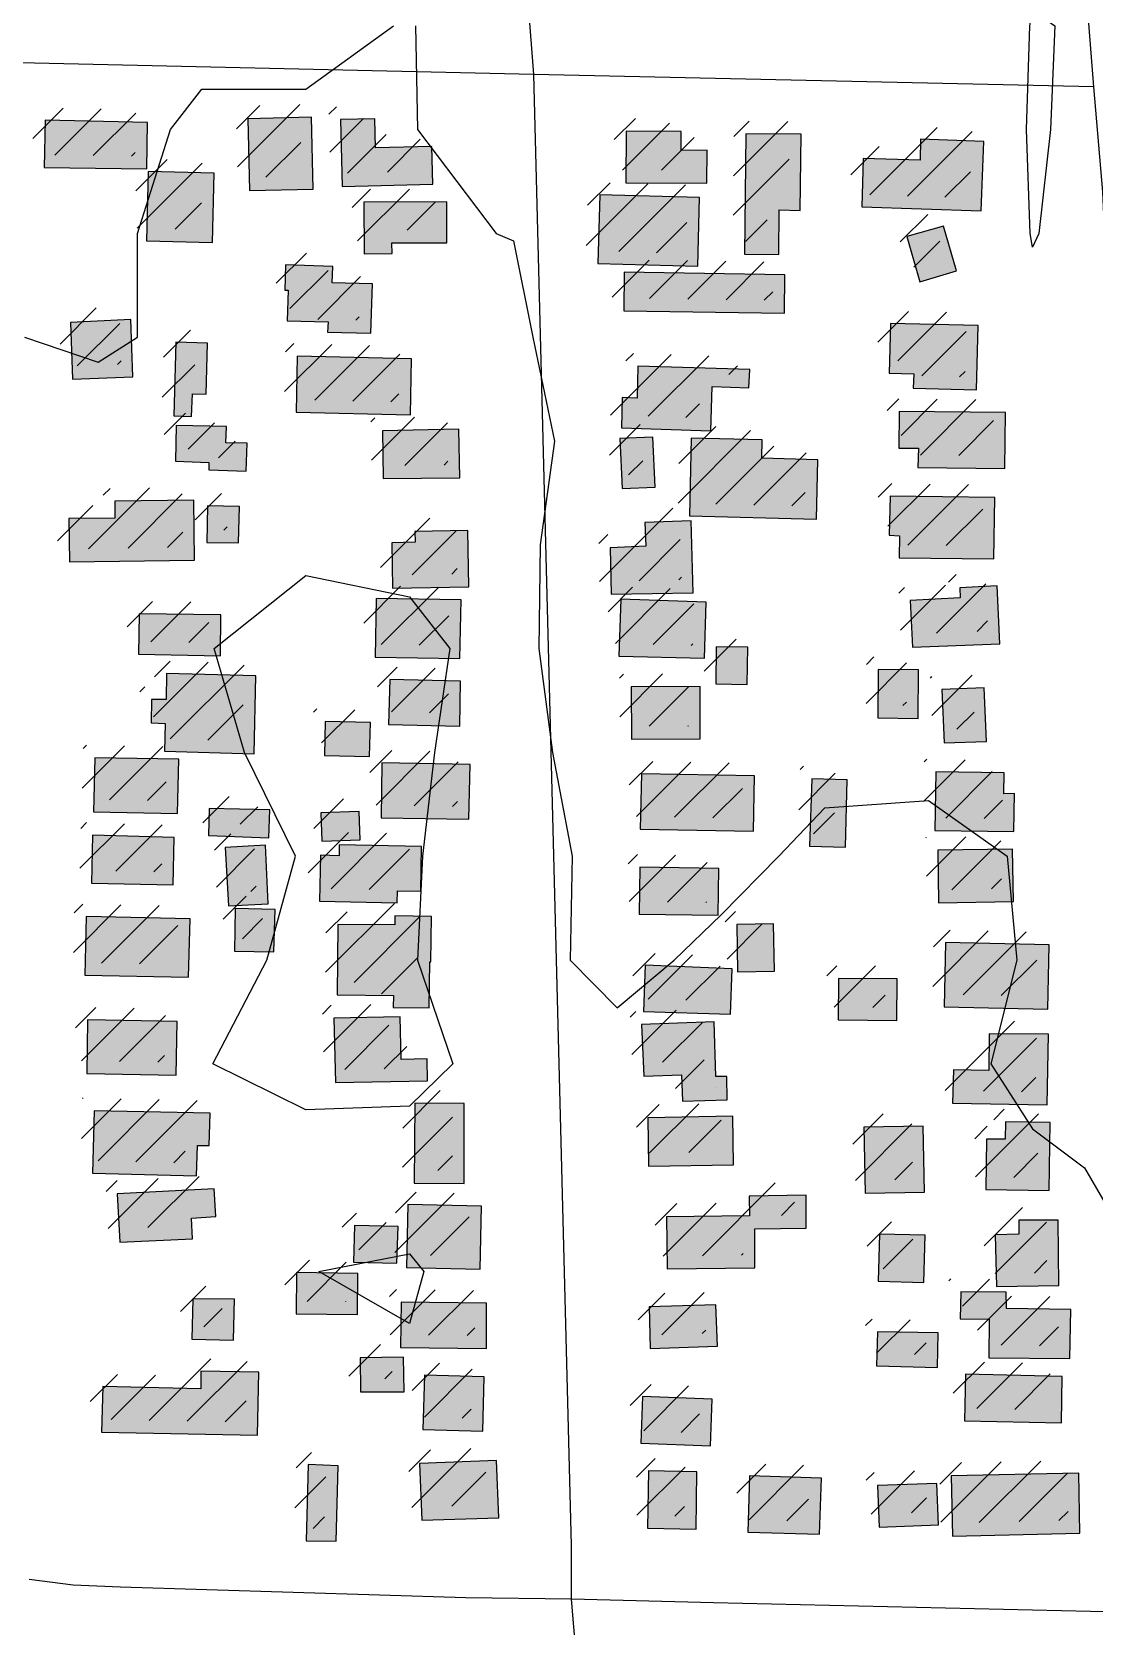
# Model space of a CAD drawing. Extents: x 6576311 to 6728256, y 2029764 to 2237541.
# Drawn here: x 6668423 to 6669037, y 2176380 to 2177302 of the extents above; entities that cross this region are included whole.
import ezdxf

# ---------------------------------------------------------------- set-up
doc = ezdxf.new("R2010")
doc.units = 21
for name, color, linetype in [('BUILDINGS', 9, 'Continuous'), ('CL_LOCAL', 4, 'Continuous'), ('CONTOUR_INDEX', 150, 'Continuous')]:
    doc.layers.add(name, color=color, linetype=linetype)

msp = doc.modelspace()

# ---------------------------------------------------------------- hatches: boundary and pattern name
at = {"layer": 'BUILDINGS_HATCH'}
for points in [[(6668430.07, 2177223.38), (6668489.35, 2177222.53), (6668489.8, 2177249.48), (6668430.52, 2177250.7)], [(6668547.65, 2177251.55), (6668548.68, 2177210.03), (6668585.54, 2177210.91), (6668584.52, 2177252.43)], [(6668602.27, 2177212.44), (6668654.74, 2177213.75), (6668654.08, 2177235.6), (6668621.47, 2177234.73), (6668621.11, 2177251.49), (6668601.26, 2177251.04)], [(6668813, 2177214.41), (6668813.2, 2177233.34), (6668798.17, 2177233.28), (6668798.12, 2177244.21), (6668766.36, 2177244.44), (6668766.2, 2177214.58)], [(6668834.72, 2177173.34), (6668854.58, 2177173.06), (6668854.75, 2177198.92), (6668866.95, 2177198.6), (6668867.62, 2177242.68), (6668835.57, 2177242.91)], [(6668971.61, 2177198.31), (6668973.14, 2177238.38), (6668936.55, 2177239.69), (6668936.32, 2177227.67), (6668903.41, 2177228.62), (6668902.68, 2177200.57)], [(6668527.25, 2177180.08), (6668528.21, 2177220.14), (6668490.2, 2177221.08), (6668489.24, 2177181.01)], [(6668614.79, 2177203.38), (6668614.91, 2177173.52), (6668631.08, 2177173.59), (6668631.05, 2177179.78), (6668662.82, 2177179.91), (6668662.72, 2177203.58)], [(6668808.78, 2177206.01), (6668751.19, 2177207.59), (6668749.94, 2177167.89), (6668807.81, 2177166.31)], [(6668936.04, 2177157.37), (6668957.29, 2177163.65), (6668949.81, 2177189.48), (6668928.56, 2177183.56)], [(6668619.81, 2177156.06), (6668596.55, 2177156.69), (6668596.79, 2177166.16), (6668569.56, 2177167.14), (6668569.05, 2177152.57), (6668571.04, 2177152.58), (6668570.54, 2177134.73), (6668594.09, 2177134.1), (6668593.83, 2177128.27), (6668618.79, 2177127.65)], [(6668858.03, 2177161.42), (6668765.28, 2177162.85), (6668765.09, 2177140.64), (6668857.84, 2177139.2)], [(6668445.19, 2177133.85), (6668446.46, 2177101.07), (6668481.34, 2177102.31), (6668480.07, 2177135.45)], [(6668918.39, 2177104.49), (6668932.58, 2177104.18), (6668932.33, 2177095.81), (6668968.92, 2177094.87), (6668969.9, 2177132.02), (6668919.13, 2177133.27)], [(6668523.64, 2177092.29), (6668524.37, 2177121.79), (6668506.21, 2177122.45), (6668504.97, 2177079.83), (6668515.18, 2177079.51), (6668515.7, 2177092.62)], [(6668641.68, 2177080.4), (6668642.39, 2177112.81), (6668576.3, 2177114.36), (6668575.59, 2177081.94)], [(6668763.67, 2177072.89), (6668815.29, 2177071.28), (6668816.04, 2177096.78), (6668837.31, 2177096.14), (6668837.84, 2177106.7), (6668773.16, 2177108.62), (6668772.67, 2177090.04), (6668764.16, 2177090.37)], [(6668525.24, 2177048.59), (6668546.8, 2177047.95), (6668547.3, 2177063.98), (6668535.1, 2177064.29), (6668535.34, 2177073.76), (6668506.41, 2177074.37), (6668505.93, 2177053.61), (6668525.22, 2177052.96)], [(6668924.16, 2177082.3), (6668923.96, 2177061.17), (6668935.31, 2177061.22), (6668935.07, 2177049.93), (6668985.28, 2177049.41), (6668985.71, 2177081.83)], [(6668669.79, 2177072.13), (6668625.55, 2177071.22), (6668625.95, 2177043.55), (6668670.19, 2177044.09)], [(6668781.84, 2177067.5), (6668762.84, 2177066.69), (6668764.1, 2177037.93), (6668783.1, 2177038.73)], [(6668803.02, 2177022.06), (6668876.49, 2177020.18), (6668877.19, 2177054.42), (6668844.86, 2177055.38), (6668845.1, 2177065.94), (6668803.97, 2177066.87)], [(6668516.95, 2176996.47), (6668516.52, 2177031.07), (6668470.86, 2177030.52), (6668470.9, 2177020.69), (6668444.24, 2177020.58), (6668444.62, 2176995.45)], [(6668978.97, 2176997.3), (6668979.39, 2177032.63), (6668918.97, 2177033.47), (6668918.5, 2177010.89), (6668924.46, 2177010.55), (6668924.23, 2176997.8)], [(6668542.43, 2177006.41), (6668542.91, 2177027.54), (6668524.47, 2177027.83), (6668523.99, 2177006.7)], [(6668803.88, 2177019.15), (6668777.22, 2177018.31), (6668777.85, 2177004.48), (6668757.15, 2177003.66), (6668757.83, 2176976.71), (6668805.19, 2176977.64)], [(6668675.56, 2176981.11), (6668674.85, 2177013.52), (6668644.23, 2177013.03), (6668644.53, 2177006.84), (6668630.92, 2177006.42), (6668631.31, 2176980.2)], [(6668671.05, 2176973.44), (6668621.98, 2176974.33), (6668621.27, 2176940.46), (6668670.34, 2176939.57)], [(6668762.23, 2176941.04), (6668811.59, 2176939.79), (6668812.59, 2176972.21), (6668763.23, 2176973.82)], [(6668982.29, 2176948.15), (6668980.74, 2176981.65), (6668959.19, 2176980.47), (6668959.49, 2176974.64), (6668930.57, 2176973.06), (6668931.82, 2176946.12)], [(6668532.11, 2176964.85), (6668485.02, 2176965.39), (6668484.55, 2176942.07), (6668531.92, 2176941.18)], [(6668818.17, 2176924.88), (6668836.32, 2176924.6), (6668836.8, 2176946.09), (6668818.37, 2176946.37)], [(6668499.53, 2176886.05), (6668551.45, 2176884.44), (6668552.39, 2176929.61), (6668500.77, 2176930.85), (6668500.55, 2176915.92), (6668492.04, 2176915.88), (6668491.81, 2176902.41), (6668500.04, 2176902.08)], [(6668670.68, 2176926.46), (6668629.83, 2176927.38), (6668629.09, 2176901.52), (6668670.22, 2176900.6)], [(6668935.28, 2176933.02), (6668912.02, 2176933.29), (6668911.85, 2176905.24), (6668935.11, 2176904.98)], [(6668809.1, 2176923.39), (6668769.39, 2176923.23), (6668769.52, 2176893), (6668809.23, 2176893.16)], [(6668973.32, 2176922.62), (6668948.94, 2176921.79), (6668950.2, 2176890.83), (6668974.59, 2176891.66)], [(6668618.1, 2176882.9), (6668618.59, 2176902.57), (6668592.49, 2176903.19), (6668592.01, 2176883.52)], [(6668507.78, 2176881.35), (6668459.28, 2176882.24), (6668458.55, 2176850.92), (6668507.06, 2176850.02)], [(6668676.27, 2176878.41), (6668625.21, 2176879.29), (6668624.77, 2176847.6), (6668675.55, 2176846.72)], [(6668840.51, 2176871.8), (6668775.28, 2176872.99), (6668774.56, 2176840.94), (6668840.08, 2176839.75)], [(6668990.4, 2176839.65), (6668990.88, 2176861.5), (6668984.64, 2176861.48), (6668984.87, 2176873.5), (6668945.45, 2176874.06), (6668944.74, 2176840.19)], [(6668872.45, 2176831.15), (6668893.16, 2176830.5), (6668894.13, 2176869.48), (6668873.71, 2176870.12)], [(6668560.37, 2176852.07), (6668525.48, 2176853.01), (6668524.98, 2176837.35), (6668559.87, 2176836.04)], [(6668590.51, 2176833.98), (6668612.63, 2176834.8), (6668612, 2176851.19), (6668589.88, 2176850.37)], [(6668457.31, 2176809.76), (6668504.68, 2176808.86), (6668505.13, 2176836.18), (6668458.04, 2176837.44)], [(6668557.9, 2176831.66), (6668534.65, 2176830.47), (6668536.49, 2176796.61), (6668559.46, 2176797.8)], [(6668600.47, 2176825.65), (6668589.69, 2176825.96), (6668589.24, 2176799.38), (6668634.05, 2176798.47), (6668634.31, 2176805.39), (6668647.64, 2176805.08), (6668648.1, 2176830.94), (6668600.45, 2176831.84)], [(6668989.6, 2176829.45), (6668946.49, 2176828.9), (6668946.9, 2176798.31), (6668990.29, 2176799.22)], [(6668820.03, 2176818.18), (6668774.36, 2176819.08), (6668773.91, 2176791.77), (6668819.58, 2176791.23)], [(6668514.4, 2176789.23), (6668454.27, 2176790.44), (6668453.56, 2176756.57), (6668513.41, 2176755.36)], [(6668563.45, 2176794.53), (6668540.47, 2176795.17), (6668540.01, 2176770.4), (6668562.7, 2176770.13)], [(6668599.79, 2176785.94), (6668599.39, 2176745.15), (6668632.01, 2176744.92), (6668631.75, 2176738), (6668652.46, 2176737.72), (6668652.92, 2176764.31), (6668653.48, 2176764.31), (6668653.94, 2176790.54), (6668632.67, 2176790.82), (6668632.69, 2176785.72)], [(6668851.65, 2176786.26), (6668830.38, 2176785.81), (6668830.78, 2176758.5), (6668852.05, 2176758.95)], [(6668950.27, 2176738.23), (6669010.12, 2176737.03), (6669010.81, 2176774.18), (6668950.96, 2176775.38)], [(6668827.65, 2176760.3), (6668777.44, 2176762.28), (6668776.41, 2176735.69), (6668826.62, 2176734.08)], [(6668922.97, 2176754.51), (6668889.22, 2176754.73), (6668889.03, 2176730.69), (6668922.79, 2176730.47)], [(6668506.27, 2176698.88), (6668506.99, 2176729.84), (6668455.08, 2176730.71), (6668454.64, 2176699.75)], [(6668651.5, 2176695.47), (6668651.45, 2176708.22), (6668636.42, 2176707.79), (6668635.75, 2176732.56), (6668597.46, 2176731.67), (6668598.46, 2176694.52)], [(6668817.28, 2176729.67), (6668775.31, 2176728.04), (6668776.57, 2176698.18), (6668798.41, 2176699), (6668799.04, 2176683.7), (6668824.84, 2176684.54), (6668824.5, 2176698.01), (6668818.26, 2176697.99)], [(6669010.46, 2176722.46), (6668976.14, 2176722.68), (6668975.95, 2176701.56), (6668955.52, 2176701.83), (6668955.04, 2176682.53), (6669009.78, 2176681.67)], [(6668525.93, 2176676.74), (6668458.99, 2176678.28), (6668458, 2176642.22), (6668518.14, 2176640.65), (6668518.63, 2176658.14), (6668525.44, 2176658.16)], [(6668672.83, 2176682.45), (6668644.18, 2176682.69), (6668643.8, 2176636.44), (6668672.73, 2176636.19)], [(6668779.34, 2176646.11), (6668828.4, 2176647.04), (6668828, 2176675.08), (6668778.94, 2176674.15)], [(6668904.48, 2176630.6), (6668938.8, 2176631.11), (6668938.07, 2176669.35), (6668903.76, 2176668.84)], [(6668974.25, 2176632.71), (6669010.84, 2176632.14), (6669011.53, 2176671.47), (6668985.71, 2176671.73), (6668985.47, 2176661.9), (6668974.69, 2176661.85)], [(6668529.3, 2176617.03), (6668528.38, 2176633.05), (6668472.23, 2176630.26), (6668473.77, 2176602.23), (6668515.74, 2176604.22), (6668515.12, 2176616.24)], [(6668682.72, 2176623.12), (6668640.17, 2176624.04), (6668639.47, 2176587.62), (6668682.02, 2176586.7)], [(6668789.67, 2176617.01), (6668790.08, 2176586.79), (6668840.85, 2176587.36), (6668840.75, 2176609.94), (6668870.53, 2176610.43), (6668870.45, 2176629.37), (6668837.55, 2176628.87), (6668837.6, 2176617.58)], [(6669016.02, 2176615.04), (6668993.33, 2176614.95), (6668993.36, 2176606.93), (6668979.75, 2176606.51), (6668980.44, 2176576.65), (6669016.46, 2176577.17)], [(6668633.78, 2176590.14), (6668634.55, 2176611.27), (6668609.3, 2176611.89), (6668608.82, 2176590.77)], [(6668939.19, 2176606.35), (6668912.81, 2176606.96), (6668912.07, 2176579.65), (6668938.45, 2176579.03)], [(6668611.4, 2176584.22), (6668575.95, 2176584.8), (6668575.76, 2176560.77), (6668611.22, 2176560.55)], [(6668539.99, 2176569.36), (6668515.88, 2176569.62), (6668515.41, 2176546.31), (6668539.52, 2176545.68)], [(6668685.61, 2176540.83), (6668685.78, 2176567.05), (6668636.43, 2176567.57), (6668635.97, 2176541.35)], [(6668959.53, 2176557.99), (6668976.26, 2176557.7), (6668976.07, 2176535.48), (6669022.87, 2176534.95), (6669023.32, 2176563.35), (6668986.16, 2176563.93), (6668986.12, 2176573.4), (6668959.75, 2176573.65)], [(6668818.24, 2176566.14), (6668779.68, 2176564.89), (6668780.34, 2176540.86), (6668819.2, 2176542.11)], [(6668946.8, 2176549.92), (6668911.62, 2176550.51), (6668911.14, 2176530.84), (6668946.31, 2176529.89)], [(6668612.82, 2176515.76), (6668638.06, 2176515.86), (6668637.7, 2176535.89), (6668612.74, 2176535.43)], [(6668553.36, 2176490.75), (6668554.06, 2176527.17), (6668520.59, 2176527.76), (6668520.63, 2176517.56), (6668463.9, 2176518.78), (6668463.16, 2176492.56)], [(6668683.54, 2176493.11), (6668684.26, 2176524.43), (6668649.94, 2176525.38), (6668648.93, 2176494.06)], [(6669018.38, 2176524.73), (6668962.5, 2176525.95), (6668962.04, 2176499), (6669017.92, 2176497.78)], [(6668774.9, 2176486.2), (6668815.18, 2176484.55), (6668816.2, 2176511.5), (6668775.92, 2176513.16)], [(6668691.55, 2176476.02), (6668647.03, 2176474.38), (6668648.3, 2176441.61), (6668692.82, 2176442.89)], [(6668598.71, 2176429.38), (6668599.95, 2176473.09), (6668582.65, 2176473.75), (6668581.41, 2176429.68)], [(6668778.79, 2176437.05), (6668806.87, 2176436.44), (6668807.3, 2176469.58), (6668779.22, 2176470.2)], [(6668878.08, 2176433.46), (6668879.36, 2176465.88), (6668837.66, 2176467.16), (6668836.66, 2176434.74)], [(6669027.97, 2176468.68), (6668954.23, 2176467.28), (6668954.94, 2176432.32), (6669028.68, 2176434.08)], [(6668946.02, 2176462.88), (6668911.71, 2176461.64), (6668912.66, 2176437.61), (6668946.98, 2176438.84)]]:
    msp.add_hatch(color=251, dxfattribs=at).paths.add_polyline_path(points)
at = {"layer": 'BUILDINGS_SHADOW'}
h = msp.add_hatch(dxfattribs=at)
h.set_pattern_fill('ANSI31', scale=5)
h.paths.add_polyline_path([(6668540.9, 2177258.92), (6668541.93, 2177217.41), (6668578.8, 2177218.29), (6668577.77, 2177259.81)])
h = msp.add_hatch(dxfattribs=at)
h.set_pattern_fill('ANSI31', scale=5)
h.paths.add_polyline_path([(6668595.52, 2177219.82), (6668647.99, 2177221.13), (6668647.33, 2177242.98), (6668614.72, 2177242.11), (6668614.36, 2177258.86), (6668594.51, 2177258.42)])
h = msp.add_hatch(dxfattribs=at)
h.set_pattern_fill('ANSI31', scale=5)
h.paths.add_polyline_path([(6668423.32, 2177230.76), (6668482.6, 2177229.91), (6668483.05, 2177256.86), (6668423.77, 2177258.07)])
h = msp.add_hatch(dxfattribs=at)
h.set_pattern_fill('ANSI31', scale=5)
h.paths.add_polyline_path([(6668806.25, 2177221.78), (6668806.45, 2177240.72), (6668791.42, 2177240.66), (6668791.38, 2177251.59), (6668759.61, 2177251.82), (6668759.45, 2177221.95)])
h = msp.add_hatch(dxfattribs=at)
h.set_pattern_fill('ANSI31', scale=5)
h.paths.add_polyline_path([(6668827.97, 2177180.72), (6668847.83, 2177180.44), (6668848, 2177206.3), (6668860.2, 2177205.98), (6668860.87, 2177250.06), (6668828.82, 2177250.29)])
h = msp.add_hatch(dxfattribs=at)
h.set_pattern_fill('ANSI31', scale=5)
h.paths.add_polyline_path([(6668964.86, 2177205.69), (6668966.4, 2177245.76), (6668929.8, 2177247.06), (6668929.57, 2177235.04), (6668896.66, 2177236), (6668895.93, 2177207.95)])
h = msp.add_hatch(dxfattribs=at)
h.set_pattern_fill('ANSI31', scale=5)
h.paths.add_polyline_path([(6668520.5, 2177187.46), (6668521.47, 2177227.52), (6668483.46, 2177228.46), (6668482.49, 2177188.39)])
h = msp.add_hatch(dxfattribs=at)
h.set_pattern_fill('ANSI31', scale=5)
h.paths.add_polyline_path([(6668802.03, 2177213.39), (6668744.45, 2177214.97), (6668743.19, 2177175.27), (6668801.06, 2177173.69)])
h = msp.add_hatch(dxfattribs=at)
h.set_pattern_fill('ANSI31', scale=5)
h.paths.add_polyline_path([(6668608.04, 2177210.76), (6668608.16, 2177180.9), (6668624.33, 2177180.97), (6668624.3, 2177187.16), (6668656.07, 2177187.29), (6668655.97, 2177210.96)])
h = msp.add_hatch(dxfattribs=at)
h.set_pattern_fill('ANSI31', scale=5)
h.paths.add_polyline_path([(6668929.29, 2177164.75), (6668950.54, 2177171.03), (6668943.06, 2177196.86), (6668921.81, 2177190.94)])
h = msp.add_hatch(dxfattribs=at)
h.set_pattern_fill('ANSI31', scale=5)
h.paths.add_polyline_path([(6668613.06, 2177163.44), (6668589.8, 2177164.07), (6668590.04, 2177173.54), (6668562.81, 2177174.52), (6668562.3, 2177159.95), (6668564.29, 2177159.96), (6668563.8, 2177142.11), (6668587.34, 2177141.48), (6668587.08, 2177135.65), (6668612.04, 2177135.03)])
h = msp.add_hatch(dxfattribs=at)
h.set_pattern_fill('ANSI31', scale=5)
h.paths.add_polyline_path([(6668851.28, 2177168.8), (6668758.53, 2177170.23), (6668758.34, 2177148.02), (6668851.09, 2177146.58)])
h = msp.add_hatch(dxfattribs=at)
h.set_pattern_fill('ANSI31', scale=5)
h.paths.add_polyline_path([(6668438.44, 2177141.23), (6668439.71, 2177108.45), (6668474.59, 2177109.69), (6668473.32, 2177142.83)])
h = msp.add_hatch(dxfattribs=at)
h.set_pattern_fill('ANSI31', scale=5)
h.paths.add_polyline_path([(6668911.65, 2177111.87), (6668925.83, 2177111.56), (6668925.58, 2177103.19), (6668962.17, 2177102.25), (6668963.15, 2177139.4), (6668912.38, 2177140.64)])
h = msp.add_hatch(dxfattribs=at)
h.set_pattern_fill('ANSI31', scale=5)
h.paths.add_polyline_path([(6668516.89, 2177099.67), (6668517.62, 2177129.17), (6668499.46, 2177129.82), (6668498.22, 2177087.21), (6668508.43, 2177086.89), (6668508.95, 2177100)])
h = msp.add_hatch(dxfattribs=at)
h.set_pattern_fill('ANSI31', scale=5)
h.paths.add_polyline_path([(6668634.93, 2177087.77), (6668635.64, 2177120.19), (6668569.55, 2177121.74), (6668568.84, 2177089.32)])
h = msp.add_hatch(dxfattribs=at)
h.set_pattern_fill('ANSI31', scale=5)
h.paths.add_polyline_path([(6668756.92, 2177080.27), (6668808.54, 2177078.66), (6668809.29, 2177104.16), (6668830.56, 2177103.52), (6668831.09, 2177114.08), (6668766.41, 2177116), (6668765.92, 2177097.42), (6668757.41, 2177097.75)])
h = msp.add_hatch(dxfattribs=at)
h.set_pattern_fill('ANSI31', scale=5)
h.paths.add_polyline_path([(6668917.41, 2177089.68), (6668917.22, 2177068.55), (6668928.56, 2177068.6), (6668928.32, 2177057.31), (6668978.53, 2177056.79), (6668978.96, 2177089.2)])
h = msp.add_hatch(dxfattribs=at)
h.set_pattern_fill('ANSI31', scale=5)
h.paths.add_polyline_path([(6668518.49, 2177055.97), (6668540.05, 2177055.33), (6668540.55, 2177071.36), (6668528.35, 2177071.67), (6668528.6, 2177081.14), (6668499.66, 2177081.75), (6668499.18, 2177060.99), (6668518.47, 2177060.34)])
h = msp.add_hatch(dxfattribs=at)
h.set_pattern_fill('ANSI31', scale=5)
h.paths.add_polyline_path([(6668663.04, 2177079.51), (6668618.8, 2177078.6), (6668619.2, 2177050.92), (6668663.44, 2177051.47)])
h = msp.add_hatch(dxfattribs=at)
h.set_pattern_fill('ANSI31', scale=5)
h.paths.add_polyline_path([(6668775.09, 2177074.88), (6668756.09, 2177074.07), (6668757.35, 2177045.31), (6668776.35, 2177046.11)])
h = msp.add_hatch(dxfattribs=at)
h.set_pattern_fill('ANSI31', scale=5)
h.paths.add_polyline_path([(6668796.27, 2177029.44), (6668869.74, 2177027.56), (6668870.44, 2177061.8), (6668838.11, 2177062.76), (6668838.35, 2177073.32), (6668797.22, 2177074.24)])
h = msp.add_hatch(dxfattribs=at)
h.set_pattern_fill('ANSI31', scale=5)
h.paths.add_polyline_path([(6668510.2, 2177003.85), (6668509.77, 2177038.45), (6668464.11, 2177037.9), (6668464.15, 2177028.06), (6668437.49, 2177027.95), (6668437.88, 2177002.83)])
h = msp.add_hatch(dxfattribs=at)
h.set_pattern_fill('ANSI31', scale=5)
h.paths.add_polyline_path([(6668972.22, 2177004.68), (6668972.64, 2177040.01), (6668912.23, 2177040.85), (6668911.75, 2177018.27), (6668917.71, 2177017.93), (6668917.48, 2177005.18)])
h = msp.add_hatch(dxfattribs=at)
h.set_pattern_fill('ANSI31', scale=5)
h.paths.add_polyline_path([(6668535.68, 2177013.79), (6668536.16, 2177034.92), (6668517.72, 2177035.21), (6668517.24, 2177014.08)])
h = msp.add_hatch(dxfattribs=at)
h.set_pattern_fill('ANSI31', scale=5)
h.paths.add_polyline_path([(6668668.81, 2176988.49), (6668668.11, 2177020.9), (6668637.48, 2177020.41), (6668637.79, 2177014.22), (6668624.17, 2177013.8), (6668624.57, 2176987.57)])
h = msp.add_hatch(dxfattribs=at)
h.set_pattern_fill('ANSI31', scale=5)
h.paths.add_polyline_path([(6668797.13, 2177026.53), (6668770.47, 2177025.69), (6668771.1, 2177011.86), (6668750.4, 2177011.04), (6668751.08, 2176984.09), (6668798.44, 2176985.02)])
h = msp.add_hatch(dxfattribs=at)
h.set_pattern_fill('ANSI31', scale=5)
h.paths.add_polyline_path([(6668975.55, 2176955.53), (6668973.99, 2176989.03), (6668952.44, 2176987.84), (6668952.74, 2176982.02), (6668923.82, 2176980.44), (6668925.07, 2176953.5)])
h = msp.add_hatch(dxfattribs=at)
h.set_pattern_fill('ANSI31', scale=5)
h.paths.add_polyline_path([(6668664.3, 2176980.82), (6668615.23, 2176981.71), (6668614.52, 2176947.83), (6668663.59, 2176946.95)])
h = msp.add_hatch(dxfattribs=at)
h.set_pattern_fill('ANSI31', scale=5)
h.paths.add_polyline_path([(6668755.48, 2176948.42), (6668804.84, 2176947.17), (6668805.84, 2176979.59), (6668756.48, 2176981.2)])
h = msp.add_hatch(dxfattribs=at)
h.set_pattern_fill('ANSI31', scale=5)
h.paths.add_polyline_path([(6668525.36, 2176972.23), (6668478.28, 2176972.76), (6668477.8, 2176949.45), (6668525.17, 2176948.56)])
h = msp.add_hatch(dxfattribs=at)
h.set_pattern_fill('ANSI31', scale=5)
h.paths.add_polyline_path([(6668811.42, 2176932.26), (6668829.58, 2176931.97), (6668830.05, 2176953.46), (6668811.62, 2176953.75)])
h = msp.add_hatch(dxfattribs=at)
h.set_pattern_fill('ANSI31', scale=5)
h.paths.add_polyline_path([(6668492.79, 2176893.43), (6668544.7, 2176891.82), (6668545.64, 2176936.99), (6668494.02, 2176938.23), (6668493.8, 2176923.3), (6668485.29, 2176923.26), (6668485.06, 2176909.78), (6668493.29, 2176909.45)])
h = msp.add_hatch(dxfattribs=at)
h.set_pattern_fill('ANSI31', scale=5)
h.paths.add_polyline_path([(6668928.53, 2176940.4), (6668905.27, 2176940.67), (6668905.1, 2176912.62), (6668928.36, 2176912.35)])
h = msp.add_hatch(dxfattribs=at)
h.set_pattern_fill('ANSI31', scale=5)
h.paths.add_polyline_path([(6668663.93, 2176933.84), (6668623.08, 2176934.76), (6668622.34, 2176908.9), (6668663.47, 2176907.98)])
h = msp.add_hatch(dxfattribs=at)
h.set_pattern_fill('ANSI31', scale=5)
h.paths.add_polyline_path([(6668802.35, 2176930.77), (6668762.64, 2176930.6), (6668762.77, 2176900.38), (6668802.48, 2176900.54)])
h = msp.add_hatch(dxfattribs=at)
h.set_pattern_fill('ANSI31', scale=5)
h.paths.add_polyline_path([(6668966.58, 2176930), (6668942.19, 2176929.17), (6668943.45, 2176898.21), (6668967.84, 2176899.04)])
h = msp.add_hatch(dxfattribs=at)
h.set_pattern_fill('ANSI31', scale=5)
h.paths.add_polyline_path([(6668611.36, 2176890.28), (6668611.84, 2176909.95), (6668585.74, 2176910.57), (6668585.26, 2176890.9)])
h = msp.add_hatch(dxfattribs=at)
h.set_pattern_fill('ANSI31', scale=5)
h.paths.add_polyline_path([(6668501.03, 2176888.73), (6668452.53, 2176889.62), (6668451.81, 2176858.29), (6668500.31, 2176857.4)])
h = msp.add_hatch(dxfattribs=at)
h.set_pattern_fill('ANSI31', scale=5)
h.paths.add_polyline_path([(6668669.52, 2176885.78), (6668618.46, 2176886.66), (6668618.03, 2176854.98), (6668668.8, 2176854.1)])
h = msp.add_hatch(dxfattribs=at)
h.set_pattern_fill('ANSI31', scale=5)
h.paths.add_polyline_path([(6668983.66, 2176847.03), (6668984.13, 2176868.88), (6668977.89, 2176868.86), (6668978.13, 2176880.88), (6668938.7, 2176881.44), (6668937.99, 2176847.57)])
h = msp.add_hatch(dxfattribs=at)
h.set_pattern_fill('ANSI31', scale=5)
h.paths.add_polyline_path([(6668833.77, 2176879.18), (6668768.53, 2176880.37), (6668767.81, 2176848.32), (6668833.33, 2176847.13)])
h = msp.add_hatch(dxfattribs=at)
h.set_pattern_fill('ANSI31', scale=5)
h.paths.add_polyline_path([(6668865.7, 2176838.52), (6668886.41, 2176837.88), (6668887.38, 2176876.86), (6668866.96, 2176877.5)])
h = msp.add_hatch(dxfattribs=at)
h.set_pattern_fill('ANSI31', scale=5)
h.paths.add_polyline_path([(6668553.62, 2176859.44), (6668518.73, 2176860.39), (6668518.23, 2176844.73), (6668553.12, 2176843.42)])
h = msp.add_hatch(dxfattribs=at)
h.set_pattern_fill('ANSI31', scale=5)
h.paths.add_polyline_path([(6668583.76, 2176841.36), (6668605.88, 2176842.18), (6668605.25, 2176858.57), (6668583.13, 2176857.75)])
h = msp.add_hatch(dxfattribs=at)
h.set_pattern_fill('ANSI31', scale=5)
h.paths.add_polyline_path([(6668450.56, 2176817.13), (6668497.93, 2176816.24), (6668498.38, 2176843.56), (6668451.29, 2176844.82)])
h = msp.add_hatch(dxfattribs=at)
h.set_pattern_fill('ANSI31', scale=5)
h.paths.add_polyline_path([(6668551.15, 2176839.04), (6668527.9, 2176837.85), (6668529.74, 2176803.99), (6668552.71, 2176805.17)])
h = msp.add_hatch(dxfattribs=at)
h.set_pattern_fill('ANSI31', scale=5)
h.paths.add_polyline_path([(6668593.72, 2176833.02), (6668582.94, 2176833.34), (6668582.49, 2176806.75), (6668627.31, 2176805.85), (6668627.56, 2176812.77), (6668640.89, 2176812.46), (6668641.35, 2176838.32), (6668593.7, 2176839.22)])
h = msp.add_hatch(dxfattribs=at)
h.set_pattern_fill('ANSI31', scale=5)
h.paths.add_polyline_path([(6668982.85, 2176836.83), (6668939.74, 2176836.28), (6668940.15, 2176805.69), (6668983.54, 2176806.6)])
h = msp.add_hatch(dxfattribs=at)
h.set_pattern_fill('ANSI31', scale=5)
h.paths.add_polyline_path([(6668813.28, 2176825.56), (6668767.62, 2176826.46), (6668767.16, 2176799.14), (6668812.83, 2176798.61)])
h = msp.add_hatch(dxfattribs=at)
h.set_pattern_fill('ANSI31', scale=5)
h.paths.add_polyline_path([(6668507.65, 2176796.61), (6668447.52, 2176797.82), (6668446.81, 2176763.94), (6668506.66, 2176762.74)])
h = msp.add_hatch(dxfattribs=at)
h.set_pattern_fill('ANSI31', scale=5)
h.paths.add_polyline_path([(6668556.7, 2176801.91), (6668533.72, 2176802.55), (6668533.26, 2176777.78), (6668555.95, 2176777.51)])
h = msp.add_hatch(dxfattribs=at)
h.set_pattern_fill('ANSI31', scale=5)
h.paths.add_polyline_path([(6668593.04, 2176793.32), (6668592.64, 2176752.53), (6668625.26, 2176752.3), (6668625, 2176745.38), (6668645.71, 2176745.1), (6668646.17, 2176771.69), (6668646.73, 2176771.69), (6668647.19, 2176797.92), (6668625.92, 2176798.19), (6668625.94, 2176793.1)])
h = msp.add_hatch(dxfattribs=at)
h.set_pattern_fill('ANSI31', scale=5)
h.paths.add_polyline_path([(6668844.9, 2176793.64), (6668823.63, 2176793.19), (6668824.03, 2176765.87), (6668845.3, 2176766.33)])
h = msp.add_hatch(dxfattribs=at)
h.set_pattern_fill('ANSI31', scale=5)
h.paths.add_polyline_path([(6668943.52, 2176745.61), (6669003.37, 2176744.4), (6669004.07, 2176781.56), (6668944.21, 2176782.76)])
h = msp.add_hatch(dxfattribs=at)
h.set_pattern_fill('ANSI31', scale=5)
h.paths.add_polyline_path([(6668820.9, 2176767.68), (6668770.69, 2176769.66), (6668769.66, 2176743.07), (6668819.87, 2176741.46)])
h = msp.add_hatch(dxfattribs=at)
h.set_pattern_fill('ANSI31', scale=5)
h.paths.add_polyline_path([(6668916.22, 2176761.89), (6668882.47, 2176762.11), (6668882.29, 2176738.07), (6668916.04, 2176737.85)])
h = msp.add_hatch(dxfattribs=at)
h.set_pattern_fill('ANSI31', scale=5)
h.paths.add_polyline_path([(6668499.52, 2176706.25), (6668500.24, 2176737.22), (6668448.33, 2176738.09), (6668447.89, 2176707.13)])
h = msp.add_hatch(dxfattribs=at)
h.set_pattern_fill('ANSI31', scale=5)
h.paths.add_polyline_path([(6668644.75, 2176702.85), (6668644.7, 2176715.6), (6668629.67, 2176715.17), (6668629, 2176739.93), (6668590.71, 2176739.05), (6668591.72, 2176701.9)])
h = msp.add_hatch(dxfattribs=at)
h.set_pattern_fill('ANSI31', scale=5)
h.paths.add_polyline_path([(6668810.53, 2176737.05), (6668768.56, 2176735.42), (6668769.82, 2176705.56), (6668791.66, 2176706.37), (6668792.29, 2176691.08), (6668818.09, 2176691.92), (6668817.75, 2176705.39), (6668811.51, 2176705.36)])
h = msp.add_hatch(dxfattribs=at)
h.set_pattern_fill('ANSI31', scale=5)
h.paths.add_polyline_path([(6669003.71, 2176729.84), (6668969.39, 2176730.06), (6668969.2, 2176708.93), (6668948.78, 2176709.21), (6668948.29, 2176689.91), (6669003.03, 2176689.04)])
h = msp.add_hatch(dxfattribs=at)
h.set_pattern_fill('ANSI31', scale=5)
h.paths.add_polyline_path([(6668666.08, 2176689.83), (6668637.43, 2176690.07), (6668637.05, 2176643.82), (6668665.98, 2176643.57)])
h = msp.add_hatch(dxfattribs=at)
h.set_pattern_fill('ANSI31', scale=5)
h.paths.add_polyline_path([(6668519.18, 2176684.12), (6668452.24, 2176685.66), (6668451.25, 2176649.6), (6668511.39, 2176648.03), (6668511.88, 2176665.52), (6668518.69, 2176665.54)])
h = msp.add_hatch(dxfattribs=at)
h.set_pattern_fill('ANSI31', scale=5)
h.paths.add_polyline_path([(6668772.59, 2176653.49), (6668821.65, 2176654.42), (6668821.25, 2176682.46), (6668772.19, 2176681.53)])
h = msp.add_hatch(dxfattribs=at)
h.set_pattern_fill('ANSI31', scale=5)
h.paths.add_polyline_path([(6668967.5, 2176640.09), (6669004.09, 2176639.52), (6669004.78, 2176678.85), (6668978.97, 2176679.11), (6668978.72, 2176669.28), (6668967.94, 2176669.23)])
h = msp.add_hatch(dxfattribs=at)
h.set_pattern_fill('ANSI31', scale=5)
h.paths.add_polyline_path([(6668897.73, 2176637.98), (6668932.05, 2176638.49), (6668931.33, 2176676.73), (6668897.01, 2176676.22)])
h = msp.add_hatch(dxfattribs=at)
h.set_pattern_fill('ANSI31', scale=5)
h.paths.add_polyline_path([(6668522.55, 2176624.4), (6668521.63, 2176640.43), (6668465.48, 2176637.64), (6668467.02, 2176609.61), (6668508.99, 2176611.6), (6668508.37, 2176623.62)])
h = msp.add_hatch(dxfattribs=at)
h.set_pattern_fill('ANSI31', scale=5)
h.paths.add_polyline_path([(6668782.92, 2176624.39), (6668783.33, 2176594.17), (6668834.1, 2176594.74), (6668834, 2176617.32), (6668863.78, 2176617.81), (6668863.7, 2176636.75), (6668830.8, 2176636.25), (6668830.85, 2176624.96)])
h = msp.add_hatch(dxfattribs=at)
h.set_pattern_fill('ANSI31', scale=5)
h.paths.add_polyline_path([(6668675.97, 2176630.5), (6668633.42, 2176631.42), (6668632.72, 2176595), (6668675.27, 2176594.08)])
h = msp.add_hatch(dxfattribs=at)
h.set_pattern_fill('ANSI31', scale=5)
h.paths.add_polyline_path([(6668627.04, 2176597.52), (6668627.8, 2176618.65), (6668602.55, 2176619.27), (6668602.07, 2176598.15)])
h = msp.add_hatch(dxfattribs=at)
h.set_pattern_fill('ANSI31', scale=5)
h.paths.add_polyline_path([(6668932.44, 2176613.72), (6668906.06, 2176614.34), (6668905.32, 2176587.02), (6668931.7, 2176586.41)])
h = msp.add_hatch(dxfattribs=at)
h.set_pattern_fill('ANSI31', scale=5)
h.paths.add_polyline_path([(6669009.27, 2176622.42), (6668986.58, 2176622.33), (6668986.61, 2176614.31), (6668973, 2176613.89), (6668973.69, 2176584.03), (6669009.71, 2176584.55)])
h = msp.add_hatch(dxfattribs=at)
h.set_pattern_fill('ANSI31', scale=5)
h.paths.add_polyline_path([(6668604.65, 2176591.6), (6668569.2, 2176592.18), (6668569.01, 2176568.15), (6668604.47, 2176567.93)])
h = msp.add_hatch(dxfattribs=at)
h.set_pattern_fill('ANSI31', scale=5)
h.paths.add_polyline_path([(6668533.24, 2176576.74), (6668509.13, 2176577), (6668508.66, 2176553.69), (6668532.77, 2176553.06)])
h = msp.add_hatch(dxfattribs=at)
h.set_pattern_fill('ANSI31', scale=5)
h.paths.add_polyline_path([(6668952.78, 2176565.37), (6668969.51, 2176565.07), (6668969.32, 2176542.86), (6669016.12, 2176542.32), (6669016.57, 2176570.73), (6668979.41, 2176571.31), (6668979.37, 2176580.78), (6668953, 2176581.03)])
h = msp.add_hatch(dxfattribs=at)
h.set_pattern_fill('ANSI31', scale=5)
h.paths.add_polyline_path([(6668678.86, 2176548.21), (6668679.04, 2176574.43), (6668629.68, 2176574.95), (6668629.22, 2176548.73)])
h = msp.add_hatch(dxfattribs=at)
h.set_pattern_fill('ANSI31', scale=5)
h.paths.add_polyline_path([(6668811.5, 2176573.52), (6668772.93, 2176572.27), (6668773.59, 2176548.24), (6668812.45, 2176549.49)])
h = msp.add_hatch(dxfattribs=at)
h.set_pattern_fill('ANSI31', scale=5)
h.paths.add_polyline_path([(6668940.05, 2176557.3), (6668904.87, 2176557.89), (6668904.39, 2176538.22), (6668939.56, 2176537.27)])
h = msp.add_hatch(dxfattribs=at)
h.set_pattern_fill('ANSI31', scale=5)
h.paths.add_polyline_path([(6668606.07, 2176523.14), (6668631.31, 2176523.24), (6668630.95, 2176543.27), (6668605.99, 2176542.8)])
h = msp.add_hatch(dxfattribs=at)
h.set_pattern_fill('ANSI31', scale=5)
h.paths.add_polyline_path([(6668546.61, 2176498.13), (6668547.31, 2176534.55), (6668513.84, 2176535.14), (6668513.88, 2176524.94), (6668457.15, 2176526.16), (6668456.41, 2176499.94)])
h = msp.add_hatch(dxfattribs=at)
h.set_pattern_fill('ANSI31', scale=5)
h.paths.add_polyline_path([(6668676.79, 2176500.49), (6668677.51, 2176531.81), (6668643.19, 2176532.76), (6668642.18, 2176501.44)])
h = msp.add_hatch(dxfattribs=at)
h.set_pattern_fill('ANSI31', scale=5)
h.paths.add_polyline_path([(6669011.63, 2176532.11), (6668955.75, 2176533.33), (6668955.29, 2176506.38), (6669011.17, 2176505.15)])
h = msp.add_hatch(dxfattribs=at)
h.set_pattern_fill('ANSI31', scale=5)
h.paths.add_polyline_path([(6668768.15, 2176493.58), (6668808.43, 2176491.93), (6668809.45, 2176518.88), (6668769.17, 2176520.54)])
h = msp.add_hatch(dxfattribs=at)
h.set_pattern_fill('ANSI31', scale=5)
h.paths.add_polyline_path([(6668591.96, 2176436.76), (6668593.2, 2176480.47), (6668575.9, 2176481.13), (6668574.66, 2176437.06)])
h = msp.add_hatch(dxfattribs=at)
h.set_pattern_fill('ANSI31', scale=5)
h.paths.add_polyline_path([(6668684.8, 2176483.4), (6668640.28, 2176481.76), (6668641.55, 2176448.99), (6668686.07, 2176450.26)])
h = msp.add_hatch(dxfattribs=at)
h.set_pattern_fill('ANSI31', scale=5)
h.paths.add_polyline_path([(6668772.04, 2176444.43), (6668800.12, 2176443.82), (6668800.55, 2176476.96), (6668772.47, 2176477.57)])
h = msp.add_hatch(dxfattribs=at)
h.set_pattern_fill('ANSI31', scale=5)
h.paths.add_polyline_path([(6669021.22, 2176476.06), (6668947.48, 2176474.66), (6668948.2, 2176439.7), (6669021.93, 2176441.46)])
h = msp.add_hatch(dxfattribs=at)
h.set_pattern_fill('ANSI31', scale=5)
h.paths.add_polyline_path([(6668871.33, 2176440.84), (6668872.61, 2176473.26), (6668830.91, 2176474.54), (6668829.91, 2176442.12)])
h = msp.add_hatch(dxfattribs=at)
h.set_pattern_fill('ANSI31', scale=5)
h.paths.add_polyline_path([(6668939.28, 2176470.26), (6668904.96, 2176469.02), (6668905.91, 2176444.99), (6668940.23, 2176446.22)])

# ---------------------------------------------------------------- linework, layer by layer
at = {"layer": 'BUILDINGS'}
for points in [[(6668430.07, 2177223.38), (6668489.35, 2177222.53), (6668489.8, 2177249.48), (6668430.52, 2177250.7), (6668430.07, 2177223.38)], [(6668547.65, 2177251.55), (6668548.68, 2177210.03), (6668585.54, 2177210.91), (6668584.52, 2177252.43), (6668547.65, 2177251.55)], [(6668602.27, 2177212.44), (6668654.74, 2177213.75), (6668654.08, 2177235.6), (6668621.47, 2177234.73), (6668621.11, 2177251.49), (6668601.26, 2177251.04), (6668602.27, 2177212.44)], [(6668813, 2177214.41), (6668813.2, 2177233.34), (6668798.17, 2177233.28), (6668798.12, 2177244.21), (6668766.36, 2177244.44), (6668766.2, 2177214.58), (6668813, 2177214.41)], [(6668834.72, 2177173.34), (6668854.58, 2177173.06), (6668854.75, 2177198.92), (6668866.95, 2177198.6), (6668867.62, 2177242.68), (6668835.57, 2177242.91), (6668834.72, 2177173.34)], [(6668971.61, 2177198.31), (6668973.14, 2177238.38), (6668936.55, 2177239.69), (6668936.32, 2177227.67), (6668903.41, 2177228.62), (6668902.68, 2177200.57), (6668971.61, 2177198.31)], [(6668527.25, 2177180.08), (6668528.21, 2177220.14), (6668490.2, 2177221.08), (6668489.24, 2177181.01), (6668527.25, 2177180.08)], [(6668614.79, 2177203.38), (6668614.91, 2177173.52), (6668631.08, 2177173.59), (6668631.05, 2177179.78), (6668662.82, 2177179.91), (6668662.72, 2177203.58), (6668614.79, 2177203.38)], [(6668808.78, 2177206.01), (6668751.19, 2177207.59), (6668749.94, 2177167.89), (6668807.81, 2177166.31), (6668808.78, 2177206.01)], [(6668936.04, 2177157.37), (6668957.29, 2177163.65), (6668949.81, 2177189.48), (6668928.56, 2177183.56), (6668936.04, 2177157.37)], [(6668619.81, 2177156.06), (6668596.55, 2177156.69), (6668596.79, 2177166.16), (6668569.56, 2177167.14), (6668569.05, 2177152.57), (6668571.04, 2177152.58), (6668570.54, 2177134.73), (6668594.09, 2177134.1), (6668593.83, 2177128.27), (6668618.79, 2177127.65), (6668619.81, 2177156.06)], [(6668858.03, 2177161.42), (6668765.28, 2177162.85), (6668765.09, 2177140.64), (6668857.84, 2177139.2), (6668858.03, 2177161.42)], [(6668445.19, 2177133.85), (6668446.46, 2177101.07), (6668481.34, 2177102.31), (6668480.07, 2177135.45), (6668445.19, 2177133.85)], [(6668918.39, 2177104.49), (6668932.58, 2177104.18), (6668932.33, 2177095.81), (6668968.92, 2177094.87), (6668969.9, 2177132.02), (6668919.13, 2177133.27), (6668918.39, 2177104.49)], [(6668523.64, 2177092.29), (6668524.37, 2177121.79), (6668506.21, 2177122.45), (6668504.97, 2177079.83), (6668515.18, 2177079.51), (6668515.7, 2177092.62), (6668523.64, 2177092.29)], [(6668641.68, 2177080.4), (6668642.39, 2177112.81), (6668576.3, 2177114.36), (6668575.59, 2177081.94), (6668641.68, 2177080.4)], [(6668763.67, 2177072.89), (6668815.29, 2177071.28), (6668816.04, 2177096.78), (6668837.31, 2177096.14), (6668837.84, 2177106.7), (6668773.16, 2177108.62), (6668772.67, 2177090.04), (6668764.16, 2177090.37), (6668763.67, 2177072.89)], [(6668525.24, 2177048.59), (6668546.8, 2177047.95), (6668547.3, 2177063.98), (6668535.1, 2177064.29), (6668535.34, 2177073.76), (6668506.41, 2177074.37), (6668505.93, 2177053.61), (6668525.22, 2177052.96), (6668525.24, 2177048.59)], [(6668924.16, 2177082.3), (6668923.96, 2177061.17), (6668935.31, 2177061.22), (6668935.07, 2177049.93), (6668985.28, 2177049.41), (6668985.71, 2177081.83), (6668924.16, 2177082.3)], [(6668669.79, 2177072.13), (6668625.55, 2177071.22), (6668625.95, 2177043.55), (6668670.19, 2177044.09), (6668669.79, 2177072.13)], [(6668781.84, 2177067.5), (6668762.84, 2177066.69), (6668764.1, 2177037.93), (6668783.1, 2177038.73), (6668781.84, 2177067.5)], [(6668803.02, 2177022.06), (6668876.49, 2177020.18), (6668877.19, 2177054.42), (6668844.86, 2177055.38), (6668845.1, 2177065.94), (6668803.97, 2177066.87), (6668803.02, 2177022.06)], [(6668516.95, 2176996.47), (6668516.52, 2177031.07), (6668470.86, 2177030.52), (6668470.9, 2177020.69), (6668444.24, 2177020.58), (6668444.62, 2176995.45), (6668516.95, 2176996.47)], [(6668978.97, 2176997.3), (6668979.39, 2177032.63), (6668918.97, 2177033.47), (6668918.5, 2177010.89), (6668924.46, 2177010.55), (6668924.23, 2176997.8), (6668978.97, 2176997.3)], [(6668542.43, 2177006.41), (6668542.91, 2177027.54), (6668524.47, 2177027.83), (6668523.99, 2177006.7), (6668542.43, 2177006.41)], [(6668803.88, 2177019.15), (6668777.22, 2177018.31), (6668777.85, 2177004.48), (6668757.15, 2177003.66), (6668757.83, 2176976.71), (6668805.19, 2176977.64), (6668803.88, 2177019.15)], [(6668675.56, 2176981.11), (6668674.85, 2177013.52), (6668644.23, 2177013.03), (6668644.53, 2177006.84), (6668630.92, 2177006.42), (6668631.31, 2176980.2), (6668675.56, 2176981.11)], [(6668671.05, 2176973.44), (6668621.98, 2176974.33), (6668621.27, 2176940.46), (6668670.34, 2176939.57), (6668671.05, 2176973.44)], [(6668762.23, 2176941.04), (6668811.59, 2176939.79), (6668812.59, 2176972.21), (6668763.23, 2176973.82), (6668762.23, 2176941.04)], [(6668982.29, 2176948.15), (6668980.74, 2176981.65), (6668959.19, 2176980.47), (6668959.49, 2176974.64), (6668930.57, 2176973.06), (6668931.82, 2176946.12), (6668982.29, 2176948.15)], [(6668532.11, 2176964.85), (6668485.02, 2176965.39), (6668484.55, 2176942.07), (6668531.92, 2176941.18), (6668532.11, 2176964.85)], [(6668818.17, 2176924.88), (6668836.32, 2176924.6), (6668836.8, 2176946.09), (6668818.37, 2176946.37), (6668818.17, 2176924.88)], [(6668499.53, 2176886.05), (6668551.45, 2176884.44), (6668552.39, 2176929.61), (6668500.77, 2176930.85), (6668500.55, 2176915.92), (6668492.04, 2176915.88), (6668491.81, 2176902.41), (6668500.04, 2176902.08), (6668499.53, 2176886.05)], [(6668670.68, 2176926.46), (6668629.83, 2176927.38), (6668629.09, 2176901.52), (6668670.22, 2176900.6), (6668670.68, 2176926.46)], [(6668935.28, 2176933.02), (6668912.02, 2176933.29), (6668911.85, 2176905.24), (6668935.11, 2176904.98), (6668935.28, 2176933.02)], [(6668809.1, 2176923.39), (6668769.39, 2176923.23), (6668769.52, 2176893), (6668809.23, 2176893.16), (6668809.1, 2176923.39)], [(6668973.32, 2176922.62), (6668948.94, 2176921.79), (6668950.2, 2176890.83), (6668974.59, 2176891.66), (6668973.32, 2176922.62)], [(6668618.1, 2176882.9), (6668618.59, 2176902.57), (6668592.49, 2176903.19), (6668592.01, 2176883.52), (6668618.1, 2176882.9)], [(6668507.78, 2176881.35), (6668459.28, 2176882.24), (6668458.55, 2176850.92), (6668507.06, 2176850.02), (6668507.78, 2176881.35)], [(6668676.27, 2176878.41), (6668625.21, 2176879.29), (6668624.77, 2176847.6), (6668675.55, 2176846.72), (6668676.27, 2176878.41)], [(6668840.51, 2176871.8), (6668775.28, 2176872.99), (6668774.56, 2176840.94), (6668840.08, 2176839.75), (6668840.51, 2176871.8)], [(6668990.4, 2176839.65), (6668990.88, 2176861.5), (6668984.64, 2176861.48), (6668984.87, 2176873.5), (6668945.45, 2176874.06), (6668944.74, 2176840.19), (6668990.4, 2176839.65)], [(6668872.45, 2176831.15), (6668893.16, 2176830.5), (6668894.13, 2176869.48), (6668873.71, 2176870.12), (6668872.45, 2176831.15)], [(6668560.37, 2176852.07), (6668525.48, 2176853.01), (6668524.98, 2176837.35), (6668559.87, 2176836.04), (6668560.37, 2176852.07)], [(6668590.51, 2176833.98), (6668612.63, 2176834.8), (6668612, 2176851.19), (6668589.88, 2176850.37), (6668590.51, 2176833.98)], [(6668457.31, 2176809.76), (6668504.68, 2176808.86), (6668505.13, 2176836.18), (6668458.04, 2176837.44), (6668457.31, 2176809.76)], [(6668557.9, 2176831.66), (6668534.65, 2176830.47), (6668536.49, 2176796.61), (6668559.46, 2176797.8), (6668557.9, 2176831.66)], [(6668600.47, 2176825.65), (6668589.69, 2176825.96), (6668589.24, 2176799.38), (6668634.05, 2176798.47), (6668634.31, 2176805.39), (6668647.64, 2176805.08), (6668648.1, 2176830.94), (6668600.45, 2176831.84), (6668600.47, 2176825.65)], [(6668989.6, 2176829.45), (6668946.49, 2176828.9), (6668946.9, 2176798.31), (6668990.29, 2176799.22), (6668989.6, 2176829.45)], [(6668820.03, 2176818.18), (6668774.36, 2176819.08), (6668773.91, 2176791.77), (6668819.58, 2176791.23), (6668820.03, 2176818.18)], [(6668514.4, 2176789.23), (6668454.27, 2176790.44), (6668453.56, 2176756.57), (6668513.41, 2176755.36), (6668514.4, 2176789.23)], [(6668563.45, 2176794.53), (6668540.47, 2176795.17), (6668540.01, 2176770.4), (6668562.7, 2176770.13), (6668563.45, 2176794.53)], [(6668599.79, 2176785.94), (6668599.39, 2176745.15), (6668632.01, 2176744.92), (6668631.75, 2176738), (6668652.46, 2176737.72), (6668652.92, 2176764.31), (6668653.48, 2176764.31), (6668653.94, 2176790.54), (6668632.67, 2176790.82), (6668632.69, 2176785.72), (6668599.79, 2176785.94)], [(6668851.65, 2176786.26), (6668830.38, 2176785.81), (6668830.78, 2176758.5), (6668852.05, 2176758.95), (6668851.65, 2176786.26)], [(6668950.27, 2176738.23), (6669010.12, 2176737.03), (6669010.81, 2176774.18), (6668950.96, 2176775.38), (6668950.27, 2176738.23)], [(6668827.65, 2176760.3), (6668777.44, 2176762.28), (6668776.41, 2176735.69), (6668826.62, 2176734.08), (6668827.65, 2176760.3)], [(6668922.97, 2176754.51), (6668889.22, 2176754.73), (6668889.03, 2176730.69), (6668922.79, 2176730.47), (6668922.97, 2176754.51)], [(6668506.27, 2176698.88), (6668506.99, 2176729.84), (6668455.08, 2176730.71), (6668454.64, 2176699.75), (6668506.27, 2176698.88)], [(6668651.5, 2176695.47), (6668651.45, 2176708.22), (6668636.42, 2176707.79), (6668635.75, 2176732.56), (6668597.46, 2176731.67), (6668598.46, 2176694.52), (6668651.5, 2176695.47)], [(6668817.28, 2176729.67), (6668775.31, 2176728.04), (6668776.57, 2176698.18), (6668798.41, 2176699), (6668799.04, 2176683.7), (6668824.84, 2176684.54), (6668824.5, 2176698.01), (6668818.26, 2176697.99), (6668817.28, 2176729.67)], [(6669010.46, 2176722.46), (6668976.14, 2176722.68), (6668975.95, 2176701.56), (6668955.52, 2176701.83), (6668955.04, 2176682.53), (6669009.78, 2176681.67), (6669010.46, 2176722.46)], [(6668525.93, 2176676.74), (6668458.99, 2176678.28), (6668458, 2176642.22), (6668518.14, 2176640.65), (6668518.63, 2176658.14), (6668525.44, 2176658.16), (6668525.93, 2176676.74)], [(6668672.83, 2176682.45), (6668644.18, 2176682.69), (6668643.8, 2176636.44), (6668672.73, 2176636.19), (6668672.83, 2176682.45)], [(6668779.34, 2176646.11), (6668828.4, 2176647.04), (6668828, 2176675.08), (6668778.94, 2176674.15), (6668779.34, 2176646.11)], [(6668904.48, 2176630.6), (6668938.8, 2176631.11), (6668938.07, 2176669.35), (6668903.76, 2176668.84), (6668904.48, 2176630.6)], [(6668974.25, 2176632.71), (6669010.84, 2176632.14), (6669011.53, 2176671.47), (6668985.71, 2176671.73), (6668985.47, 2176661.9), (6668974.69, 2176661.85), (6668974.25, 2176632.71)], [(6668529.3, 2176617.03), (6668528.38, 2176633.05), (6668472.23, 2176630.26), (6668473.77, 2176602.23), (6668515.74, 2176604.22), (6668515.12, 2176616.24), (6668529.3, 2176617.03)], [(6668682.72, 2176623.12), (6668640.17, 2176624.04), (6668639.47, 2176587.62), (6668682.02, 2176586.7), (6668682.72, 2176623.12)], [(6668789.67, 2176617.01), (6668790.08, 2176586.79), (6668840.85, 2176587.36), (6668840.75, 2176609.94), (6668870.53, 2176610.43), (6668870.45, 2176629.37), (6668837.55, 2176628.87), (6668837.6, 2176617.58), (6668789.67, 2176617.01)], [(6669016.02, 2176615.04), (6668993.33, 2176614.95), (6668993.36, 2176606.93), (6668979.75, 2176606.51), (6668980.44, 2176576.65), (6669016.46, 2176577.17), (6669016.02, 2176615.04)], [(6668633.78, 2176590.14), (6668634.55, 2176611.27), (6668609.3, 2176611.89), (6668608.82, 2176590.77), (6668633.78, 2176590.14)], [(6668939.19, 2176606.35), (6668912.81, 2176606.96), (6668912.07, 2176579.65), (6668938.45, 2176579.03), (6668939.19, 2176606.35)], [(6668611.4, 2176584.22), (6668575.95, 2176584.8), (6668575.76, 2176560.77), (6668611.22, 2176560.55), (6668611.4, 2176584.22)], [(6668539.99, 2176569.36), (6668515.88, 2176569.62), (6668515.41, 2176546.31), (6668539.52, 2176545.68), (6668539.99, 2176569.36)], [(6668685.61, 2176540.83), (6668685.78, 2176567.05), (6668636.43, 2176567.57), (6668635.97, 2176541.35), (6668685.61, 2176540.83)], [(6668959.53, 2176557.99), (6668976.26, 2176557.7), (6668976.07, 2176535.48), (6669022.87, 2176534.95), (6669023.32, 2176563.35), (6668986.16, 2176563.93), (6668986.12, 2176573.4), (6668959.75, 2176573.65), (6668959.53, 2176557.99)], [(6668818.24, 2176566.14), (6668779.68, 2176564.89), (6668780.34, 2176540.86), (6668819.2, 2176542.11), (6668818.24, 2176566.14)], [(6668946.8, 2176549.92), (6668911.62, 2176550.51), (6668911.14, 2176530.84), (6668946.31, 2176529.89), (6668946.8, 2176549.92)], [(6668612.82, 2176515.76), (6668638.06, 2176515.86), (6668637.7, 2176535.89), (6668612.74, 2176535.43), (6668612.82, 2176515.76)], [(6668553.36, 2176490.75), (6668554.06, 2176527.17), (6668520.59, 2176527.76), (6668520.63, 2176517.56), (6668463.9, 2176518.78), (6668463.16, 2176492.56), (6668553.36, 2176490.75)], [(6668683.54, 2176493.11), (6668684.26, 2176524.43), (6668649.94, 2176525.38), (6668648.93, 2176494.06), (6668683.54, 2176493.11)], [(6669018.38, 2176524.73), (6668962.5, 2176525.95), (6668962.04, 2176499), (6669017.92, 2176497.78), (6669018.38, 2176524.73)], [(6668774.9, 2176486.2), (6668815.18, 2176484.55), (6668816.2, 2176511.5), (6668775.92, 2176513.16), (6668774.9, 2176486.2)], [(6668691.55, 2176476.02), (6668647.03, 2176474.38), (6668648.3, 2176441.61), (6668692.82, 2176442.89), (6668691.55, 2176476.02)], [(6668598.71, 2176429.38), (6668599.95, 2176473.09), (6668582.65, 2176473.75), (6668581.41, 2176429.68), (6668598.71, 2176429.38)], [(6668778.79, 2176437.05), (6668806.87, 2176436.44), (6668807.3, 2176469.58), (6668779.22, 2176470.2), (6668778.79, 2176437.05)], [(6668878.08, 2176433.46), (6668879.36, 2176465.88), (6668837.66, 2176467.16), (6668836.66, 2176434.74), (6668878.08, 2176433.46)], [(6669027.97, 2176468.68), (6668954.23, 2176467.28), (6668954.94, 2176432.32), (6669028.68, 2176434.08), (6669027.97, 2176468.68)], [(6668946.02, 2176462.88), (6668911.71, 2176461.64), (6668912.66, 2176437.61), (6668946.98, 2176438.84), (6668946.02, 2176462.88)]]:
    msp.add_lwpolyline(points, close=True, dxfattribs=at)
at = {"layer": 'CL_LOCAL'}
for points in [[(6668777.01, 2175602), (6668766.92, 2175784.17), (6668737.51, 2176363.97), (6668734.88, 2176395.93), (6668734.9, 2176426.89), (6668713.13, 2177277.18), (6668681.45, 2177686.12), (6668680.87, 2177703.93), (6668680.67, 2177731.35), (6668681.3, 2177784.35), (6668682.8, 2177813.02), (6668683.56, 2177827.22), (6668684.64, 2177859.42), (6668686.86, 2177933.48), (6668688.65, 2177993.4), (6668690.48, 2178052.73), (6668695.94, 2178539.99)], [(6669104.38, 2175597.75), (6669093.96, 2175776.93), (6669069.68, 2176356.64), (6669068.33, 2176388.11), (6669067.58, 2176424.85), (6669059.85, 2176802.94), (6669041.87, 2177209.31), (6669036.74, 2177269.93), (6669025.03, 2177419.42), (6669029.81, 2177457.61), (6669044.03, 2177496.28), (6669110.24, 2177614.56), (6669129.54, 2177652.19), (6669150.98, 2177687.49)], [(6669036.74, 2177269.93), (6668713.13, 2177277.18), (6668398.9, 2177284.25)], [(6669397.16, 2176378.3), (6669068.33, 2176388.11), (6668816.92, 2176393.87), (6668734.88, 2176395.93), (6668673.73, 2176396.77), (6668474.22, 2176402.86), (6668446.79, 2176403.95), (6668421.36, 2176407.23)]]:
    msp.add_lwpolyline(points, dxfattribs=at)
at = {"layer": 'CONTOUR_INDEX', "elevation": 60}
for points in [[(6669001.24, 2177177.31), (6668999.97, 2177185.31), (6668997.88, 2177245.31), (6668999.65, 2177305.31), (6669001.24, 2177314.31), (6669014.1, 2177305.31), (6669011.74, 2177245.31), (6669004.99, 2177185.31), (6669001.24, 2177177.31)], [(6668418.74, 2177125.31), (6668461.24, 2177110.94), (6668483.91, 2177125.31), (6668483.91, 2177185.31), (6668502.98, 2177245.31), (6668521.24, 2177268.64), (6668581.24, 2177268.64), (6668632.01, 2177305.31)], [(6668644.67, 2177305.31), (6668645.86, 2177245.31), (6668691.24, 2177185.31), (6668701.24, 2177181.02), (6668712.55, 2177125.31), (6668725.04, 2177065.31), (6668716.73, 2177005.31), (6668716, 2176945.31), (6668723.81, 2176885.31), (6668735.18, 2176825.31), (6668733.97, 2176765.31), (6668761.24, 2176737.79), (6668794.21, 2176765.31), (6668821.24, 2176791.48), (6668854.72, 2176825.31), (6668881.24, 2176853.31), (6668941.24, 2176857.48), (6668986.55, 2176825.31), (6668992.19, 2176765.31), (6668977.24, 2176705.31), (6669001.24, 2176667.81), (6669031.24, 2176645.31), (6669061.24, 2176593.88)], [(6668641.24, 2176680.79), (6668581.24, 2176678.77), (6668527.48, 2176705.31), (6668558.74, 2176765.31), (6668575.36, 2176825.31), (6668545.9, 2176885.31), (6668528.22, 2176945.31), (6668581.24, 2176987.53), (6668641.24, 2176975.31), (6668664.51, 2176945.31), (6668655.69, 2176885.31), (6668648.74, 2176825.31), (6668645.86, 2176765.31), (6668666.2, 2176705.31), (6668641.24, 2176680.79)], [(6668641.24, 2176555.31), (6668588.74, 2176585.31), (6668641.24, 2176595.55), (6668649.56, 2176585.31), (6668641.24, 2176555.31)]]:
    msp.add_lwpolyline(points, dxfattribs=at)

doc.saveas('drawing.dxf')
